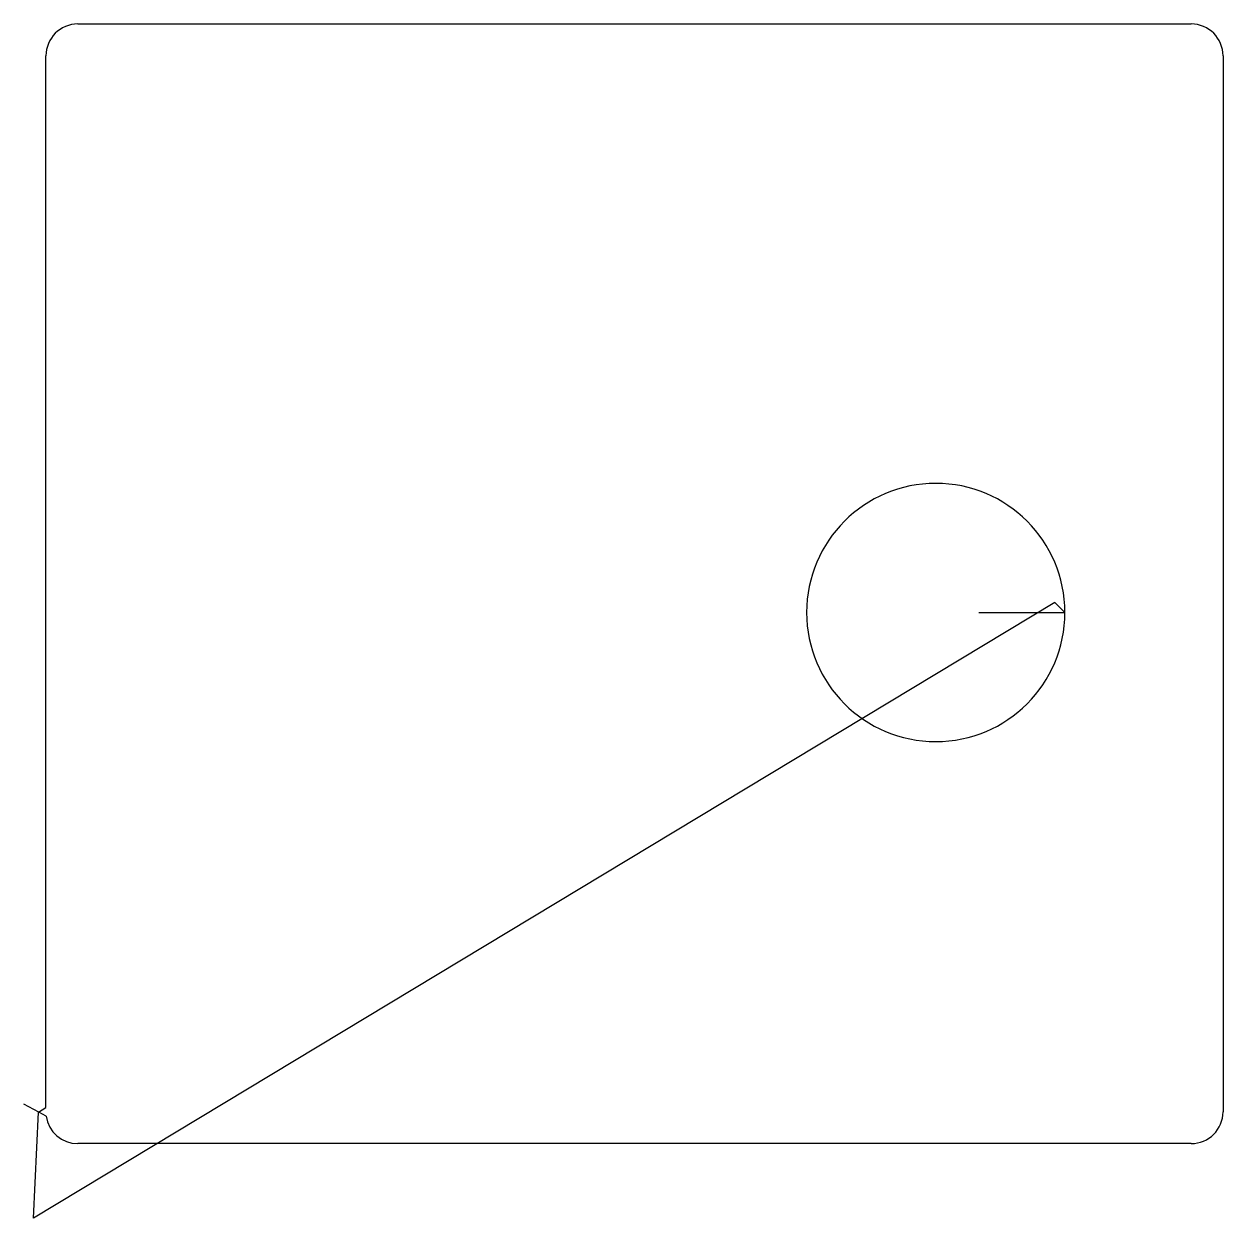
# Model space of a CAD drawing. Header units: metres. Extents: x 106 to 524, y 367 to 783.
import ezdxf

# ---------------------------------------------------------------- set-up
doc = ezdxf.new("R2010")
doc.units = ezdxf.units.M

msp = doc.modelspace()

# ---------------------------------------------------------------- linework, layer by layer
at = {"layer": 'TOOL_0'}
for p, q in [((125.176, 782.665), (513.176, 782.665)), ((114.076, 405.065), (114.076, 771.565)), ((524.276, 771.565), (524.276, 403.565)), ((465.64, 581.101), (109.704, 366.532)), ((469.176, 577.565), (465.64, 581.101)), ((439.176, 577.565), (469.176, 577.565)), ((111.529, 403.478), (106.41, 406.182)), ((109.704, 366.532), (111.528, 403.478)), ((111.528, 403.478), (114.076, 405.065)), ((114.178, 402.067), (111.529, 403.478)), ((513.176, 392.465), (125.176, 392.465))]:
    msp.add_line(p, q, dxfattribs=at)
for centre, radius, start, end in [((125.176, 771.565), 11.1, 90, 180), ((513.176, 771.565), 11.1, 0, 90), ((424.176, 577.565), 45, 0, 180), ((424.176, 577.565), 45, 180, 0), ((125.176, 403.565), 11.1, 187.75633, 270), ((513.176, 403.565), 11.1, 270, 0)]:
    msp.add_arc(centre, radius, start, end, dxfattribs=at)

doc.saveas('drawing.dxf')
